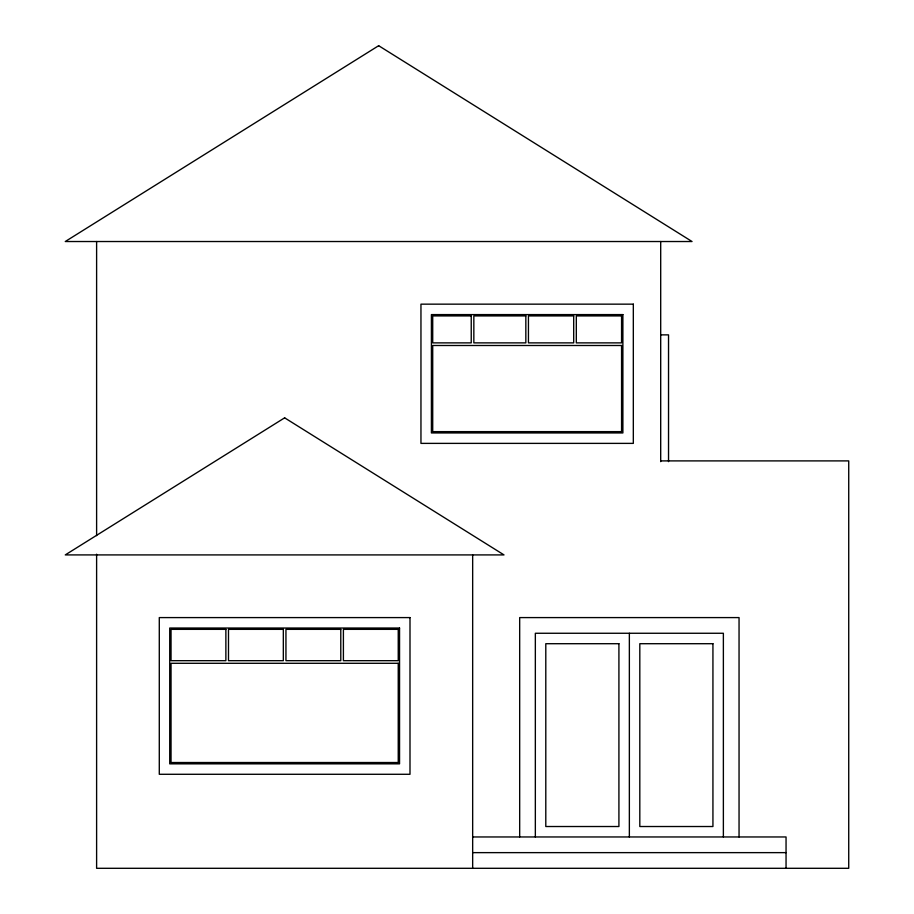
<?xml version="1.0" encoding="UTF-8"?>
<svg xmlns="http://www.w3.org/2000/svg" width="914" height="914" viewBox="0 0 914 914"><rect width="100%" height="100%" fill="white"/><g stroke="black" fill="none" stroke-linecap="round" stroke-linejoin="round"><path stroke-width="1.37" d="M660.696 334.867L668.534 334.867L668.534 461.639M660.696 460.896L848.729 460.896L848.729 868.3L96.61 868.3L96.61 554.204M472.664 836.961L786.051 836.961L786.051 868.3M472.664 852.636L786.051 852.636M739.049 836.961L739.049 617.59L519.678 617.59L519.678 836.961M723.374 836.961L723.374 633.265L535.341 633.265L535.341 836.961M660.696 241.525L660.696 461.639M629.358 633.265L629.358 836.961M472.664 554.912L472.664 868.3M96.61 241.525L96.61 535.638M378.659 45.7L65.271 241.525L692.035 241.525L378.659 45.7M284.642 417.835L65.271 554.912L504.002 554.912L284.642 417.835M633.322 304.156L420.954 304.156L420.954 443.381L633.322 443.381L633.322 304.156M622.88 314.599L431.408 314.599L431.408 432.939L622.88 432.939L622.88 314.599M471.236 315.913L432.71 315.913L432.71 342.876L471.236 342.876L471.236 315.913M525.836 315.913L473.84 315.913L473.84 342.876L525.836 342.876L525.836 315.913M573.695 315.913L528.441 315.913L528.441 342.876L573.695 342.876L573.695 315.913M621.566 315.913L576.311 315.913L576.311 342.876L621.566 342.876L621.566 315.913M621.566 345.492L432.71 345.492L432.71 431.637L621.566 431.637L621.566 345.492M409.998 617.59L159.287 617.59L159.287 774.284L409.998 774.284L409.998 617.59M399.544 628.032L169.73 628.032L169.73 763.841L399.544 763.841L399.544 628.032M225.872 629.346L171.032 629.346L171.032 660.685L225.872 660.685L225.872 629.346M283.329 629.346L228.489 629.346L228.489 660.685L283.329 660.685L283.329 629.346M340.785 629.346L285.945 629.346L285.945 660.685L340.785 660.685L340.785 629.346M398.241 629.346L343.401 629.346L343.401 660.685L398.241 660.685L398.241 629.346M618.915 643.707L545.795 643.707L545.795 826.519L618.915 826.519L618.915 643.707M712.931 643.707L639.811 643.707L639.811 826.519L712.931 826.519L712.931 643.707M398.241 663.29L171.032 663.29L171.032 762.527L398.241 762.527L398.241 663.29"/></g></svg>
